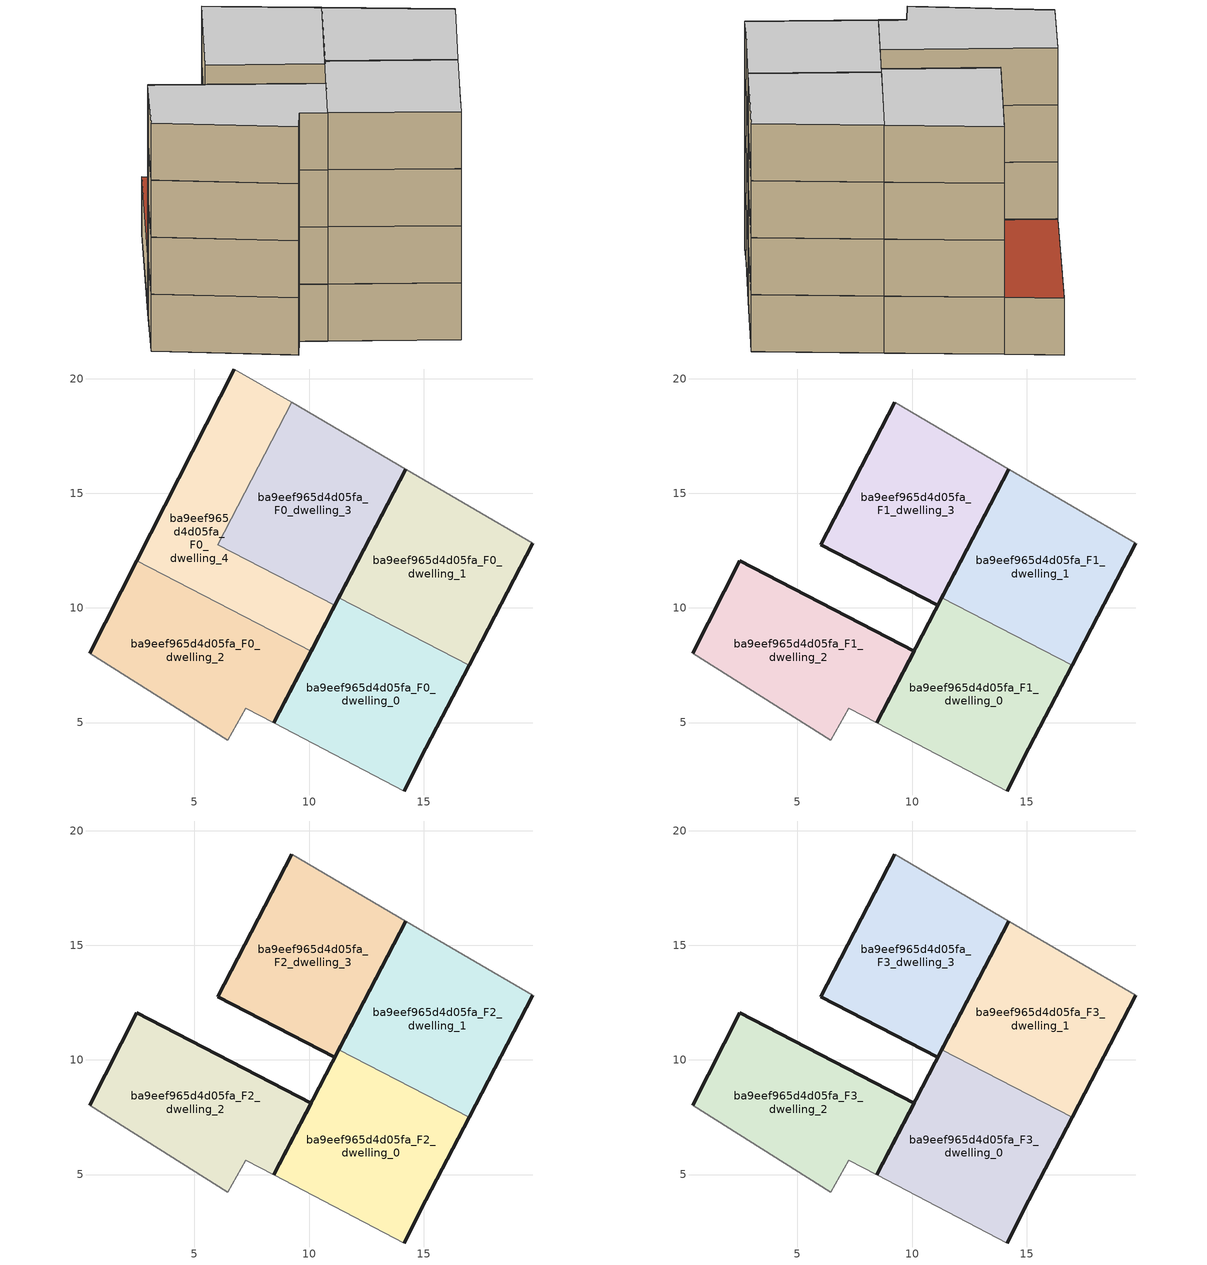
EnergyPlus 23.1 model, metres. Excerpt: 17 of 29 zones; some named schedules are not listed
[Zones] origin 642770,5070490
ba9eef965d4d05fa_F0_dwelling_0
 floor ground (EU_floor_Construction): 14.85,3.41 16.98,7.5 11.3,10.45 8.47,4.98 14.15,2.01 z0
 wall outside (EU_wall_Construction): 8.47,4.98 11.3,10.45 / 16.98,7.5 14.85,3.41 14.15,2.01 z0:3
 wall adiabatic (EU_wall_Construction): 14.15,2.01 8.47,4.98 z0:3
 wall to ba9eef965d4d05fa_F0_dwelling_1 (EU_wall_Construction): 11.3,10.45 16.98,7.5 z0:3
ba9eef965d4d05fa_F0_dwelling_1
 floor ground (EU_floor_Construction): 16.98,7.5 19.76,12.82 14.21,16.06 11.3,10.45 z0
 wall outside (EU_wall_Construction): 19.76,12.82 16.98,7.5 / 11.3,10.45 14.21,16.06 z0:3
 wall adiabatic (EU_wall_Construction): 14.21,16.06 19.76,12.82 z0:3
ba9eef965d4d05fa_F0_dwelling_2
 floor ground (EU_floor_Construction): 8.47,4.98 10.09,8.11 2.49,12.05 0.44,8.02 6.44,4.21 7.24,5.62 z0
 wall outside (EU_wall_Construction): 0.44,8.02 2.49,12.05 / 10.09,8.11 8.47,4.98 z0:3
 wall adiabatic (EU_wall_Construction): 8.47,4.98 7.24,5.62 6.44,4.21 0.44,8.02 z0:3
 wall to ba9eef965d4d05fa_F0_dwelling_4 (EU_wall_Construction): 2.49,12.05 10.09,8.11 z0:3
ba9eef965d4d05fa_F0_dwelling_3
 floor ground (EU_floor_Construction): 11.13,10.11 14.21,16.06 9.24,18.97 6.02,12.76 z0
 wall outside (EU_wall_Construction): 14.21,16.06 11.13,10.11 z0:3
 wall to ba9eef965d4d05fa_F0_dwelling_4 (EU_wall_Construction): 11.13,10.11 6.02,12.76 9.24,18.97 z0:3
 wall adiabatic (EU_wall_Construction): 9.24,18.97 14.21,16.06 z0:3
ba9eef965d4d05fa_F0_dwelling_4
 floor ground (EU_floor_Construction): 10.09,8.11 11.13,10.11 6.02,12.76 9.24,18.97 6.75,20.43 2.49,12.05 z0
 wall outside (EU_wall_Construction): 11.13,10.11 10.09,8.11 / 2.49,12.05 6.75,20.43 z0:3
 wall adiabatic (EU_wall_Construction): 6.75,20.43 9.24,18.97 z0:3
 roof outside (EU_roof_Construction): 9.24,18.97 6.02,12.76 11.13,10.11 10.09,8.11 2.49,12.05 6.75,20.43 z3
ba9eef965d4d05fa_F1_dwelling_0
 floor to ba9eef965d4d05fa_F0_dwelling_0 (EU_floor_Construction): 14.85,3.41 16.98,7.5 11.3,10.45 8.47,4.98 14.15,2.01 z3
 wall outside (EU_wall_Construction): 8.47,4.98 11.3,10.45 / 16.98,7.5 14.85,3.41 14.15,2.01 z3:6
 wall adiabatic (EU_wall_Construction): 14.15,2.01 8.47,4.98 z3:6
 wall to ba9eef965d4d05fa_F1_dwelling_1 (EU_wall_Construction): 11.3,10.45 16.98,7.5 z3:6
ba9eef965d4d05fa_F1_dwelling_1
 floor to ba9eef965d4d05fa_F0_dwelling_1 (EU_floor_Construction): 16.98,7.5 19.76,12.82 14.21,16.06 11.3,10.45 z3
 wall outside (EU_wall_Construction): 19.76,12.82 16.98,7.5 / 11.3,10.45 14.21,16.06 z3:6
 wall adiabatic (EU_wall_Construction): 14.21,16.06 19.76,12.82 z3:6
ba9eef965d4d05fa_F1_dwelling_2
 floor to ba9eef965d4d05fa_F0_dwelling_2 (EU_floor_Construction): 8.47,4.98 10.09,8.11 2.49,12.05 0.44,8.02 6.44,4.21 7.24,5.62 z3
 wall outside (EU_wall_Construction): 0.44,8.02 2.49,12.05 10.09,8.11 8.47,4.98 z3:6
 wall adiabatic (EU_wall_Construction): 8.47,4.98 7.24,5.62 6.44,4.21 0.44,8.02 z3:6
ba9eef965d4d05fa_F1_dwelling_3
 floor to ba9eef965d4d05fa_F0_dwelling_3 (EU_floor_Construction): 11.13,10.11 14.21,16.06 9.24,18.97 6.02,12.76 z3
 wall outside (EU_wall_Construction): 14.21,16.06 11.13,10.11 6.02,12.76 9.24,18.97 z3:6
 wall adiabatic (EU_wall_Construction): 9.24,18.97 14.21,16.06 z3:6
ba9eef965d4d05fa_F2_dwelling_0
 floor to ba9eef965d4d05fa_F1_dwelling_0 (EU_floor_Construction): 14.85,3.41 16.98,7.5 11.3,10.45 8.47,4.98 14.15,2.01 z6
 wall outside (EU_wall_Construction): 8.47,4.98 11.3,10.45 / 16.98,7.5 14.85,3.41 14.15,2.01 z6:9
 wall adiabatic (EU_wall_Construction): 14.15,2.01 8.47,4.98 z6:9
 wall to ba9eef965d4d05fa_F2_dwelling_1 (EU_wall_Construction): 11.3,10.45 16.98,7.5 z6:9
ba9eef965d4d05fa_F2_dwelling_1
 floor to ba9eef965d4d05fa_F1_dwelling_1 (EU_floor_Construction): 16.98,7.5 19.76,12.82 14.21,16.06 11.3,10.45 z6
 wall outside (EU_wall_Construction): 19.76,12.82 16.98,7.5 / 11.3,10.45 14.21,16.06 z6:9
 wall adiabatic (EU_wall_Construction): 14.21,16.06 19.76,12.82 z6:9
ba9eef965d4d05fa_F2_dwelling_2
 floor to ba9eef965d4d05fa_F1_dwelling_2 (EU_floor_Construction): 8.47,4.98 10.09,8.11 2.49,12.05 0.44,8.02 6.44,4.21 7.24,5.62 z6
 wall outside (EU_wall_Construction): 0.44,8.02 2.49,12.05 10.09,8.11 8.47,4.98 z6:9
 wall adiabatic (EU_wall_Construction): 8.47,4.98 7.24,5.62 6.44,4.21 0.44,8.02 z6:9
ba9eef965d4d05fa_F2_dwelling_3
 floor to ba9eef965d4d05fa_F1_dwelling_3 (EU_floor_Construction): 11.13,10.11 14.21,16.06 9.24,18.97 6.02,12.76 z6
 wall outside (EU_wall_Construction): 14.21,16.06 11.13,10.11 6.02,12.76 9.24,18.97 z6:9
 wall adiabatic (EU_wall_Construction): 9.24,18.97 14.21,16.06 z6:9
ba9eef965d4d05fa_F3_dwelling_0
 floor to ba9eef965d4d05fa_F2_dwelling_0 (EU_floor_Construction): 14.85,3.41 16.98,7.5 11.3,10.45 8.47,4.98 14.15,2.01 z9
 wall outside (EU_wall_Construction): 8.47,4.98 11.3,10.45 / 16.98,7.5 14.85,3.41 14.15,2.01 z9:12
 wall adiabatic (EU_wall_Construction): 14.15,2.01 8.47,4.98 z9:12
 wall to ba9eef965d4d05fa_F3_dwelling_1 (EU_wall_Construction): 11.3,10.45 16.98,7.5 z9:12
 ceiling to ba9eef965d4d05fa_F4_dwelling_0 (EU_floor_Construction): 16.98,7.5 14.85,3.41 14.15,2.01 8.47,4.98 11.3,10.45 z12
ba9eef965d4d05fa_F3_dwelling_1
 floor to ba9eef965d4d05fa_F2_dwelling_1 (EU_floor_Construction): 16.98,7.5 19.76,12.82 14.21,16.06 11.3,10.45 z9
 wall outside (EU_wall_Construction): 19.76,12.82 16.98,7.5 / 11.3,10.45 14.21,16.06 z9:12
 wall adiabatic (EU_wall_Construction): 14.21,16.06 19.76,12.82 z9:12
 ceiling to ba9eef965d4d05fa_F4_dwelling_1 (EU_floor_Construction): 19.76,12.82 16.98,7.5 11.3,10.45 14.21,16.06 z12
ba9eef965d4d05fa_F3_dwelling_2
 floor to ba9eef965d4d05fa_F2_dwelling_2 (EU_floor_Construction): 8.47,4.98 10.09,8.11 2.49,12.05 0.44,8.02 6.44,4.21 7.24,5.62 z9
 wall outside (EU_wall_Construction): 0.44,8.02 2.49,12.05 10.09,8.11 8.47,4.98 z9:12
 wall adiabatic (EU_wall_Construction): 8.47,4.98 7.24,5.62 6.44,4.21 0.44,8.02 z9:12
 ceiling to ba9eef965d4d05fa_F4_dwelling_2 (EU_floor_Construction): 10.09,8.11 8.47,4.98 7.24,5.62 6.44,4.21 0.44,8.02 2.49,12.05 z12
ba9eef965d4d05fa_F3_dwelling_3
 floor to ba9eef965d4d05fa_F2_dwelling_3 (EU_floor_Construction): 11.13,10.11 14.21,16.06 9.24,18.97 6.02,12.76 z9
 wall outside (EU_wall_Construction): 14.21,16.06 11.13,10.11 6.02,12.76 9.24,18.97 z9:12
 wall adiabatic (EU_wall_Construction): 9.24,18.97 14.21,16.06 z9:12
 ceiling to ba9eef965d4d05fa_F4_dwelling_3 (EU_floor_Construction): 14.21,16.06 11.13,10.11 6.02,12.76 9.24,18.97 z12
[Building]
EU S2 Campaign: North Axis=0; Terrain=City; Solar Distribution=FullExterior
[Site:Location]
Lyon-Bron: Latitude=45.75; Longitude=5; Time Zone=1; Elevation=198
[SizingPeriod:WeatherFileDays]
AnnualSizingPeriod: Begin Month=1; Begin Day of Month=1; End Month=12; End Day of Month=31; Day of Week for Start Day=Monday; Use Weather File Daylight Saving Period=No; Use Weather File Rain and Snow Indicators=No
[MATERIAL]
EU_InternalMass_Material: Roughness=MediumRough; Thickness=0.1; Conductivity=1; Density=1800; Specific Heat=900; Thermal Absorptance=0.9; Solar Absorptance=0.7; Visible Absorptance=0.7
[MATERIAL:NOMASS] Roughness=MediumRough; Thermal Absorptance=0.9; Solar Absorptance=0.7; Visible Absorptance=0.7
Name | Thermal Resistance
EU_wall_NoMass | 0.776494
EU_roof_NoMass | 0.486893
EU_floor_NoMass | 0.421597
[CONSTRUCTION]
EU_wall_Construction: EU_wall_NoMass
EU_roof_Construction: EU_roof_NoMass
EU_floor_Construction: EU_floor_NoMass
EU_InternalMass_Construction: EU_InternalMass_Material
[ZONE] Type=1; Multiplier=1; Ceiling Height=autocalculate; Floor Area=autocalculate; Part of Total Floor Area=Yes
Name | Volume
ba9eef965d4d05fa_F0_dwelling_0; ba9eef965d4d05fa_F1_dwelling_0; ba9eef965d4d05fa_F2_dwelling_0; ba9eef965d4d05fa_F3_dwelling_0; ba9eef965d4d05fa_F0_dwelling_1; ba9eef965d4d05fa_F1_dwelling_1; ba9eef965d4d05fa_F2_dwelling_1; ba9eef965d4d05fa_F3_dwelling_1 | 118.34
ba9eef965d4d05fa_F0_dwelling_2; ba9eef965d4d05fa_F1_dwelling_2; ba9eef965d4d05fa_F2_dwelling_2; ba9eef965d4d05fa_F3_dwelling_2 | 118.322
ba9eef965d4d05fa_F0_dwelling_3; ba9eef965d4d05fa_F1_dwelling_3; ba9eef965d4d05fa_F2_dwelling_3; ba9eef965d4d05fa_F3_dwelling_3 | 118.319
ba9eef965d4d05fa_F0_dwelling_4 | 118.355
[INTERNALMASS] Construction=EU_InternalMass_Construction
Name | Zone or ZoneList | Surface Area
ba9eef965d4d05fa_F0_dwelling_0_EU_InternalMass | ba9eef965d4d05fa_F0_dwelling_0 | 39.4471
ba9eef965d4d05fa_F0_dwelling_1_EU_InternalMass | ba9eef965d4d05fa_F0_dwelling_1 | 39.4481
ba9eef965d4d05fa_F0_dwelling_2_EU_InternalMass | ba9eef965d4d05fa_F0_dwelling_2 | 39.4409
ba9eef965d4d05fa_F0_dwelling_3_EU_InternalMass | ba9eef965d4d05fa_F0_dwelling_3 | 39.4395
ba9eef965d4d05fa_F0_dwelling_4_EU_InternalMass | ba9eef965d4d05fa_F0_dwelling_4 | 39.4513
ba9eef965d4d05fa_F1_dwelling_0_EU_InternalMass | ba9eef965d4d05fa_F1_dwelling_0 | 49.3075
ba9eef965d4d05fa_F1_dwelling_1_EU_InternalMass | ba9eef965d4d05fa_F1_dwelling_1 | 49.3101
ba9eef965d4d05fa_F1_dwelling_2_EU_InternalMass | ba9eef965d4d05fa_F1_dwelling_2 | 49.302
ba9eef965d4d05fa_F1_dwelling_3_EU_InternalMass | ba9eef965d4d05fa_F1_dwelling_3 | 49.3009
ba9eef965d4d05fa_F2_dwelling_0_EU_InternalMass | ba9eef965d4d05fa_F2_dwelling_0 | 49.3075
ba9eef965d4d05fa_F2_dwelling_1_EU_InternalMass | ba9eef965d4d05fa_F2_dwelling_1 | 49.3101
ba9eef965d4d05fa_F2_dwelling_2_EU_InternalMass | ba9eef965d4d05fa_F2_dwelling_2 | 49.302
ba9eef965d4d05fa_F2_dwelling_3_EU_InternalMass | ba9eef965d4d05fa_F2_dwelling_3 | 49.3009
ba9eef965d4d05fa_F3_dwelling_0_EU_InternalMass | ba9eef965d4d05fa_F3_dwelling_0 | 49.3075
ba9eef965d4d05fa_F3_dwelling_1_EU_InternalMass | ba9eef965d4d05fa_F3_dwelling_1 | 49.3101
ba9eef965d4d05fa_F3_dwelling_2_EU_InternalMass | ba9eef965d4d05fa_F3_dwelling_2 | 49.302
ba9eef965d4d05fa_F3_dwelling_3_EU_InternalMass | ba9eef965d4d05fa_F3_dwelling_3 | 49.3009
[OTHEREQUIPMENT] Fuel Type=Electricity; Design Level Calculation Method=Watts/Area; Power per Zone Floor Area=1; Fraction Latent=0; Fraction Radiant=0; Fraction Lost=0; Carbon Dioxide Generation Rate=0; EndUse Subcategory=EU_Step8_InternalGains
Name | Zone or ZoneList or Space or SpaceList | Schedule
EU_Step8_InternalGain_ba9eef965d4d05fa_F0_dwelling_0_f000 | ba9eef965d4d05fa_F0_dwelling_0 | EU_Step8_GainSchedule_ba9eef965d4d05fa_F0_dwelling_0_f000
EU_Step8_InternalGain_ba9eef965d4d05fa_F0_dwelling_1_f000 | ba9eef965d4d05fa_F0_dwelling_1 | EU_Step8_GainSchedule_ba9eef965d4d05fa_F0_dwelling_1_f000
EU_Step8_InternalGain_ba9eef965d4d05fa_F0_dwelling_2_f000 | ba9eef965d4d05fa_F0_dwelling_2 | EU_Step8_GainSchedule_ba9eef965d4d05fa_F0_dwelling_2_f000
EU_Step8_InternalGain_ba9eef965d4d05fa_F0_dwelling_3_f000 | ba9eef965d4d05fa_F0_dwelling_3 | EU_Step8_GainSchedule_ba9eef965d4d05fa_F0_dwelling_3_f000
EU_Step8_InternalGain_ba9eef965d4d05fa_F0_dwelling_4_f000 | ba9eef965d4d05fa_F0_dwelling_4 | EU_Step8_GainSchedule_ba9eef965d4d05fa_F0_dwelling_4_f000
EU_Step8_InternalGain_ba9eef965d4d05fa_F1_dwelling_0_f000 | ba9eef965d4d05fa_F1_dwelling_0 | EU_Step8_GainSchedule_ba9eef965d4d05fa_F1_dwelling_0_f000
EU_Step8_InternalGain_ba9eef965d4d05fa_F1_dwelling_1_f000 | ba9eef965d4d05fa_F1_dwelling_1 | EU_Step8_GainSchedule_ba9eef965d4d05fa_F1_dwelling_1_f000
EU_Step8_InternalGain_ba9eef965d4d05fa_F1_dwelling_2_f000 | ba9eef965d4d05fa_F1_dwelling_2 | EU_Step8_GainSchedule_ba9eef965d4d05fa_F1_dwelling_2_f000
EU_Step8_InternalGain_ba9eef965d4d05fa_F1_dwelling_3_f000 | ba9eef965d4d05fa_F1_dwelling_3 | EU_Step8_GainSchedule_ba9eef965d4d05fa_F1_dwelling_3_f000
EU_Step8_InternalGain_ba9eef965d4d05fa_F2_dwelling_0_f000 | ba9eef965d4d05fa_F2_dwelling_0 | EU_Step8_GainSchedule_ba9eef965d4d05fa_F2_dwelling_0_f000
EU_Step8_InternalGain_ba9eef965d4d05fa_F2_dwelling_1_f000 | ba9eef965d4d05fa_F2_dwelling_1 | EU_Step8_GainSchedule_ba9eef965d4d05fa_F2_dwelling_1_f000
EU_Step8_InternalGain_ba9eef965d4d05fa_F2_dwelling_2_f000 | ba9eef965d4d05fa_F2_dwelling_2 | EU_Step8_GainSchedule_ba9eef965d4d05fa_F2_dwelling_2_f000
EU_Step8_InternalGain_ba9eef965d4d05fa_F2_dwelling_3_f000 | ba9eef965d4d05fa_F2_dwelling_3 | EU_Step8_GainSchedule_ba9eef965d4d05fa_F2_dwelling_3_f000
EU_Step8_InternalGain_ba9eef965d4d05fa_F3_dwelling_0_f000 | ba9eef965d4d05fa_F3_dwelling_0 | EU_Step8_GainSchedule_ba9eef965d4d05fa_F3_dwelling_0_f000
EU_Step8_InternalGain_ba9eef965d4d05fa_F3_dwelling_1_f000 | ba9eef965d4d05fa_F3_dwelling_1 | EU_Step8_GainSchedule_ba9eef965d4d05fa_F3_dwelling_1_f000
EU_Step8_InternalGain_ba9eef965d4d05fa_F3_dwelling_2_f000 | ba9eef965d4d05fa_F3_dwelling_2 | EU_Step8_GainSchedule_ba9eef965d4d05fa_F3_dwelling_2_f000
EU_Step8_InternalGain_ba9eef965d4d05fa_F3_dwelling_3_f000 | ba9eef965d4d05fa_F3_dwelling_3 | EU_Step8_GainSchedule_ba9eef965d4d05fa_F3_dwelling_3_f000
[ZONEVENTILATION:DESIGNFLOWRATE] Schedule=EU_AlwaysOn; Design Flow Rate Calculation Method=AirChanges/Hour; Air Changes per Hour=0.693814; Ventilation Type=Natural; Fan Pressure Rise=0; Fan Total Efficiency=1; Constant Term Coefficient=1; Temperature Term Coefficient=0; Velocity Term Coefficient=0; Velocity Squared Term Coefficient=0; Minimum Indoor Temperature=-100; Maximum Indoor Temperature=100; Delta Temperature=-100; Minimum Outdoor Temperature=-100; Maximum Outdoor Temperature=100; Maximum Wind Speed=40
Name | Zone or ZoneList or Space or SpaceList
EU_ConstantAir_ba9eef965d4d05fa_F0_dwelling_0 | ba9eef965d4d05fa_F0_dwelling_0
EU_ConstantAir_ba9eef965d4d05fa_F0_dwelling_1 | ba9eef965d4d05fa_F0_dwelling_1
EU_ConstantAir_ba9eef965d4d05fa_F0_dwelling_2 | ba9eef965d4d05fa_F0_dwelling_2
EU_ConstantAir_ba9eef965d4d05fa_F0_dwelling_3 | ba9eef965d4d05fa_F0_dwelling_3
EU_ConstantAir_ba9eef965d4d05fa_F0_dwelling_4 | ba9eef965d4d05fa_F0_dwelling_4
EU_ConstantAir_ba9eef965d4d05fa_F1_dwelling_0 | ba9eef965d4d05fa_F1_dwelling_0
EU_ConstantAir_ba9eef965d4d05fa_F1_dwelling_1 | ba9eef965d4d05fa_F1_dwelling_1
EU_ConstantAir_ba9eef965d4d05fa_F1_dwelling_2 | ba9eef965d4d05fa_F1_dwelling_2
EU_ConstantAir_ba9eef965d4d05fa_F1_dwelling_3 | ba9eef965d4d05fa_F1_dwelling_3
EU_ConstantAir_ba9eef965d4d05fa_F2_dwelling_0 | ba9eef965d4d05fa_F2_dwelling_0
EU_ConstantAir_ba9eef965d4d05fa_F2_dwelling_1 | ba9eef965d4d05fa_F2_dwelling_1
EU_ConstantAir_ba9eef965d4d05fa_F2_dwelling_2 | ba9eef965d4d05fa_F2_dwelling_2
EU_ConstantAir_ba9eef965d4d05fa_F2_dwelling_3 | ba9eef965d4d05fa_F2_dwelling_3
EU_ConstantAir_ba9eef965d4d05fa_F3_dwelling_0 | ba9eef965d4d05fa_F3_dwelling_0
EU_ConstantAir_ba9eef965d4d05fa_F3_dwelling_1 | ba9eef965d4d05fa_F3_dwelling_1
EU_ConstantAir_ba9eef965d4d05fa_F3_dwelling_2 | ba9eef965d4d05fa_F3_dwelling_2
EU_ConstantAir_ba9eef965d4d05fa_F3_dwelling_3 | ba9eef965d4d05fa_F3_dwelling_3
[HVACTEMPLATE:THERMOSTAT] Constant Heating Setpoint=20; Constant Cooling Setpoint=50
EU_HeatOnly_ba9eef965d4d05fa_F0_dwelling_0; EU_HeatOnly_ba9eef965d4d05fa_F0_dwelling_1; EU_HeatOnly_ba9eef965d4d05fa_F0_dwelling_2; EU_HeatOnly_ba9eef965d4d05fa_F0_dwelling_3; EU_HeatOnly_ba9eef965d4d05fa_F0_dwelling_4; EU_HeatOnly_ba9eef965d4d05fa_F1_dwelling_0; EU_HeatOnly_ba9eef965d4d05fa_F1_dwelling_1; EU_HeatOnly_ba9eef965d4d05fa_F1_dwelling_2; EU_HeatOnly_ba9eef965d4d05fa_F1_dwelling_3; EU_HeatOnly_ba9eef965d4d05fa_F2_dwelling_0; EU_HeatOnly_ba9eef965d4d05fa_F2_dwelling_1; EU_HeatOnly_ba9eef965d4d05fa_F2_dwelling_2; EU_HeatOnly_ba9eef965d4d05fa_F2_dwelling_3; EU_HeatOnly_ba9eef965d4d05fa_F3_dwelling_0; EU_HeatOnly_ba9eef965d4d05fa_F3_dwelling_1; EU_HeatOnly_ba9eef965d4d05fa_F3_dwelling_2; EU_HeatOnly_ba9eef965d4d05fa_F3_dwelling_3; EU_HeatOnly_ba9eef965d4d05fa_F4_dwelling_0; EU_HeatOnly_ba9eef965d4d05fa_F4_dwelling_1; EU_HeatOnly_ba9eef965d4d05fa_F4_dwelling_2; EU_HeatOnly_ba9eef965d4d05fa_F4_dwelling_3; EU_HeatOnly_ba9eef965d4d05fa_F5_dwelling_0; EU_HeatOnly_ba9eef965d4d05fa_F5_dwelling_1; EU_HeatOnly_ba9eef965d4d05fa_F5_dwelling_2; EU_HeatOnly_ba9eef965d4d05fa_F5_dwelling_3; EU_HeatOnly_ba9eef965d4d05fa_F6_dwelling_0; EU_HeatOnly_ba9eef965d4d05fa_F6_dwelling_1; EU_HeatOnly_ba9eef965d4d05fa_F6_dwelling_2; EU_HeatOnly_ba9eef965d4d05fa_F6_dwelling_3
[HVACTEMPLATE:ZONE:IDEALLOADSAIRSYSTEM] System Availability Schedule=EU_AlwaysOn; Maximum Heating Supply Air Temperature=50; Minimum Cooling Supply Air Temperature=13; Maximum Heating Supply Air Humidity Ratio=0.0156; Minimum Cooling Supply Air Humidity Ratio=0.0077; Heating Limit=NoLimit; Cooling Limit=NoLimit; Heating Availability Schedule=EU_AlwaysOn; Cooling Availability Schedule=EU_CoolingOff; Dehumidification Control Type=ConstantSensibleHeatRatio; Cooling Sensible Heat Ratio=0.7; Dehumidification Setpoint=60; Humidification Control Type=None; Humidification Setpoint=30; Outdoor Air Method=None; Outdoor Air Flow Rate per Person=0.00944; Outdoor Air Flow Rate per Zone Floor Area=0; Outdoor Air Flow Rate per Zone=0; Demand Controlled Ventilation Type=None; Outdoor Air Economizer Type=NoEconomizer; Heat Recovery Type=None; Sensible Heat Recovery Effectiveness=0.7; Latent Heat Recovery Effectiveness=0.65
Name | Template Thermostat
ba9eef965d4d05fa_F0_dwelling_0 | EU_HeatOnly_ba9eef965d4d05fa_F0_dwelling_0
ba9eef965d4d05fa_F0_dwelling_1 | EU_HeatOnly_ba9eef965d4d05fa_F0_dwelling_1
ba9eef965d4d05fa_F0_dwelling_2 | EU_HeatOnly_ba9eef965d4d05fa_F0_dwelling_2
ba9eef965d4d05fa_F0_dwelling_3 | EU_HeatOnly_ba9eef965d4d05fa_F0_dwelling_3
ba9eef965d4d05fa_F0_dwelling_4 | EU_HeatOnly_ba9eef965d4d05fa_F0_dwelling_4
ba9eef965d4d05fa_F1_dwelling_0 | EU_HeatOnly_ba9eef965d4d05fa_F1_dwelling_0
